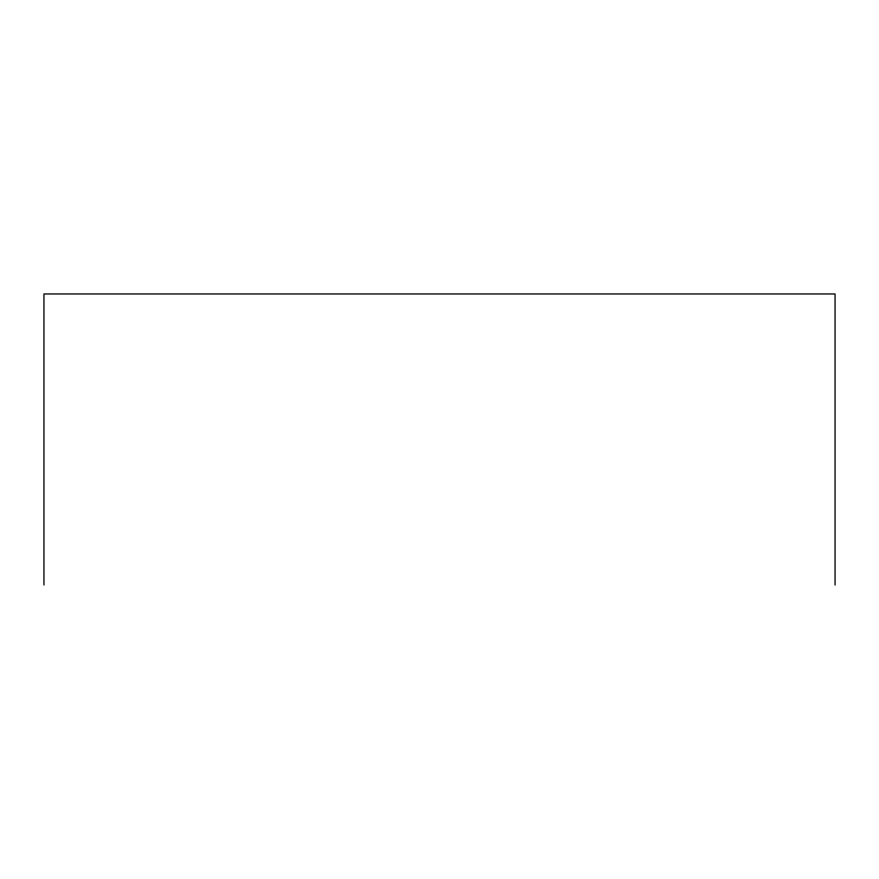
<?xml version="1.0" encoding="UTF-8"?>
<svg xmlns="http://www.w3.org/2000/svg" width="879" height="879" viewBox="0 0 879 879"><rect width="100%" height="100%" fill="white"/><g stroke="black" fill="none" stroke-linecap="round" stroke-linejoin="round"><path stroke-width="1.32" d="M835.05 585.04L835.05 293.96L43.95 293.96L43.95 585.04"/></g></svg>
